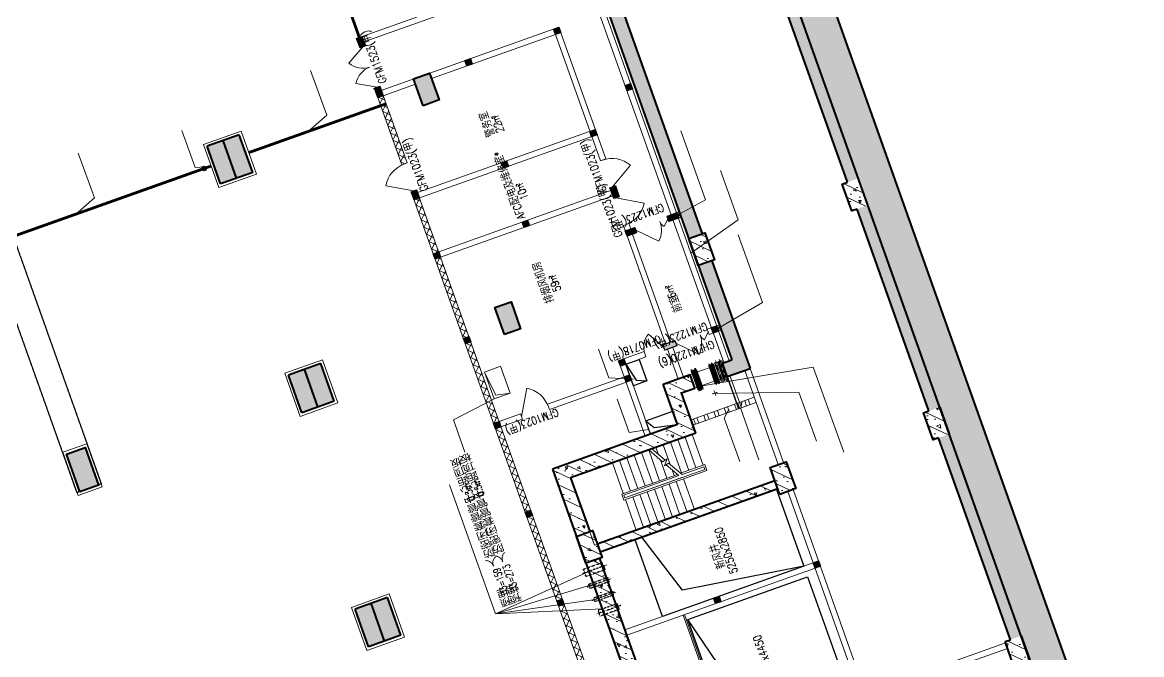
# Model space of a CAD drawing. Header units: millimetres. Extents: x 395197 to 699875, y 745 to 708816.
# Drawn here: x 474114 to 513286, y 311755 to 333885 of the extents above; entities that cross this region are included whole.
import ezdxf
from ezdxf.enums import TextEntityAlignment as Align

# ---------------------------------------------------------------- set-up
doc = ezdxf.new("R2010")
doc.units = ezdxf.units.MM
doc.linetypes.add('CONTINOUS', pattern=[0])
doc.linetypes.add('DASH', pattern=[0.35, 0.25, -0.1])
for name, color, linetype, lineweight in [('COLUMN', 9, 'Continuous', 13), ('DIM_LEAD', 3, 'Continuous', 9), ('GPS10.25', 2, 'Continuous', 9), ('SPACE', 7, 'Continuous', 9), ('STAIR', 2, 'Continuous', 9), ('WALL', 6, 'Continuous', 20), ('WINDOW', 252, 'Continuous', 9), ('WINDOWs', 4, 'Continuous', 18), ('吊钩', 175, 'Continuous', 9), ('地墙', 4, 'Continuous', 40), ('填充', 252, 'Continuous', 9), ('孔洞', 30, 'Continuous', 9), ('扶手', 144, 'Continuous', 9), ('柱子装修层', 9, 'Continuous', 9), ('柱边', 250, 'Continuous', 40), ('离壁墙', 185, 'Continuous', 9), ('门号', 2, 'Continuous', 20)]:
    doc.layers.add(name, color=color, linetype=linetype, lineweight=lineweight)
for name, color, linetype in [('gpsylk', 40, 'Continuous'), ('KD', 30, 'Continuous'), ('柱', 9, 'Continuous'), ('站台板下梁', 4, 'Continuous'), ('预埋管', 130, 'Continuous')]:
    doc.layers.add(name, color=color, linetype=linetype)
doc.styles.add('_HZTXT', font='txt1.shx', dxfattribs={"width": 0.7, "bigfont": 'HZTXT.shx'})
doc.styles.add('_TCH_DIM', font='txt1.shx', dxfattribs={"bigfont": '@@hztxt.shx'})
pattern_1 = [(154.58904, (500123.8, 335762.74), (-160.9155, -338.72), []), (159.589, (500123.8, 335762.7), (-272.035, 1045.178), [112.5, -1237.5]), (104.589, (500123.8, 335762.7), (-993.206, -574.364), [90, -990]), (210.0404, (500101.1, 335849.8), (-1265.24, 470.815), [95.61, -1051.713]), (155.7732, (499841.2, 335662.2), (-302.815, 1591.447), [168.75, -1856.25]), (206.2246, (499816, 335794.8), (-1846.655, 830.958), [143.415, -1577.57]), (100.7732, (499841.2, 335662.2), (-1846.655, 830.957), [135, -1485]), (130.589, (499861.5, 335828.6), (268.785, 1046.018), [112.5, -1237.5]), (75.589, (499861.5, 335828.6), (-1147.134, -20.834), [90, -990]), (181.0404, (499883.9, 335915.8), (-878.348, 1025.185), [95.61, -1051.713]), (147.08904, (500123.8, 335762.74), (-476.555, -150.2306), [0, -978, 0, -1005, 0, -993.75]), (117.08904, (500123.8, 335762.74), (-689.6752, 173.4128), [0, -573, 0, -955.5, 0, -378.75]), (77.08904, (500235.94, 335447.6), (-236.589, 765.7315), [0, -375, 0, -1170, 0, -1552.5]), (67.089, (500286.2, 335306.3), (-434.755, 773.805), [0, -487.5, 0, -777, 0, -1102.5])]
pattern_2 = [(154.58894, (692789.2, 369692.2), (-160.9161, -338.71967), []), (159.58894, (692789.2, 369692.2), (-272.033, 1045.1785), [112.5, -1237.5]), (104.58894, (692789.2, 369692.2), (-993.2067, -574.362), [90, -990]), (210.04034, (692766.5, 369779.3), (-1265.2394, 470.8176), [95.6103, -1051.713]), (155.77314, (692506.6, 369591.6), (-302.8116, 1591.4475), [168.75, -1856.25]), (206.2245, (692481.3, 369724.2), (-1846.653, 830.962), [143.415, -1577.57]), (100.7731, (692506.6, 369591.6), (-1846.654, 830.96), [135, -1485]), (130.58894, (692526.9, 369758.1), (268.787, 1046.018), [112.5, -1237.5]), (75.58894, (692526.9, 369758.1), (-1147.1343, -20.832), [90, -990]), (181.04034, (692549.3, 369845.3), (-878.3464, 1025.1866), [95.6103, -1051.713]), (147.08894, (692789.2, 369692.2), (-476.5553, -150.2297), [0, -978, 0, -1005, 0, -993.75]), (117.08894, (692789.2, 369692.2), (-689.6749, 173.4141), [0, -573, 0, -955.5, 0, -378.75]), (77.08894, (692901.36, 369377.07), (-236.5875, 765.7319), [0, -375, 0, -1170, 0, -1552.5]), (67.08894, (692951.65, 369235.75), (-434.7536, 773.8057), [0, -487.5, 0, -777, 0, -1102.5])]

# ---------------------------------------------------------------- blocks, each defined once
blk = doc.blocks.new('_FZH')
blk.add_solid([(-0.5, -0.5), (0.5, -0.5), (-0.5, 0.5), (0.5, 0.5)])
blk = doc.blocks.new('$DorLib2D$00000222')
at = {"color": 0}
for p, q in [((0.5, -0.001), (-0.031, 0.53)), ((-0.5, 0), (-0.322, 0.178))]:
    blk.add_line(p, q, dxfattribs=at)
for centre, radius, start, end in [((0.505, -0.002), 0.755, 135.2225, 179.7238), ((-0.501, 0.003), 0.251, 359.7899, 44.4567)]:
    blk.add_arc(centre, radius, start, end, dxfattribs=at)
blk = doc.blocks.new('平方米')
at = {"layer": 'SPACE', "style": '_HZTXT', "width": 0.8}
for s, height, p in [('m', 256, (-166882, 205269)), ('2', 119, (-166691, 205390))]:
    blk.add_text(s, height=height, rotation=359.89, dxfattribs=at).set_placement(p)
blk = doc.blocks.new('$DorLib2D$00000192')
at = {"color": 0}
blk.add_line((-0.5, 0.125), (0.366, 0.625), dxfattribs=at)
at = {"color": 0, "const_width": 0.0417}
blk.add_lwpolyline([(-0.542, 0.197), (0.324, 0.697)], dxfattribs=at)
blk = doc.blocks.new('$DorLib2D$00000228')
at = {"color": 0}
blk.add_line((0.5, 0), (0, 0.866), dxfattribs=at)
blk.add_arc((0.5, 0), 1, 120, 180, dxfattribs=at)
blk = doc.blocks.new('$DorLib2D$00000231')
at = {"color": 0}
for p, q in [((-0.5, 0), (-0.25, 0.433)), ((0.5, 0), (0.25, 0.433))]:
    blk.add_line(p, q, dxfattribs=at)
for centre, start, end in [((-0.5, 0), 0, 60), ((0.5, 0), 120, 180)]:
    blk.add_arc(centre, 0.5, start, end, dxfattribs=at)

msp = doc.modelspace()

# ---------------------------------------------------------------- hatches: boundary and pattern name
at = {"layer": 'GPS10.25', "linetype": 'ByBlock'}
h = msp.add_hatch(dxfattribs=at)
h.set_pattern_fill('ANSI32', color=256, scale=80, angle=244.699, style=0)
h.set_pattern_definition([(289.58894, (688542.06, 367935.24), (358.9486, 127.7377), []), (289.58894, (688465, 367773), (358.9486, 127.7377), [])])
h.paths.add_polyline_path([(497583, 319786), (497516, 319975), (499730, 320763), (499797, 320574)])
at = {"layer": '填充'}
h = msp.add_hatch(dxfattribs=at)
h.set_pattern_fill('钢筋混凝土', color=252, scale=150, angle=109.699, style=0)
h.set_pattern_definition(pattern_1)
h.paths.add_polyline_path([(490451, 368313), (478218, 403682), (471697, 401426), (471826, 401054), (471826, 401054), (471959, 400670), (477345, 402533), (477542, 401966), (488723, 369636), (488723, 369636), (489050, 368691), (489319, 367916), (491764, 361043), (491764, 361043), (492099, 360101), (494822, 352451), (494822, 352451), (495157, 351509), (500521, 336435), (500521, 336435), (500857, 335493), (503371, 328427), (503371, 328427), (503706, 327485), (506221, 320419), (506221, 320419), (506556, 319477), (506556, 319477), (511887, 304497), (511322, 304296), (499734, 300172), (499734, 300172), (499168, 299971), (493186, 297842), (493454, 297088), (513286, 304146)])
h = msp.add_hatch(dxfattribs=at)
h.set_pattern_fill('钢筋混凝土', color=252, scale=150, angle=109.699, style=0)
h.set_pattern_definition(pattern_2)
h.paths.add_polyline_path([(487623, 353891), (492222, 340965), (486004, 338754), (485854, 339176), (485382, 339008), (485700, 338115), (492390, 340494), (497436, 326315), (497907, 326482), (488261, 353587), (489014, 353855), (487396, 358427), (491534, 359900), (491400, 360277), (486791, 358637), (486925, 358260), (488371, 354157)])
h.paths.add_polyline_path([(497771, 325373), (498945, 322075), (498615, 321958), (498782, 321487), (499583, 321772), (498242, 325540)])
h.paths.add_polyline_path([(480658, 351412), (479192, 355508), (479025, 355979), (478554, 355811), (480347, 350771), (481101, 351039), (485047, 339950), (485518, 340118), (481405, 351677)])
h = msp.add_hatch(dxfattribs=at)
h.set_pattern_fill('钢筋混凝土', color=252, scale=150, angle=109.699, style=0)
h.set_pattern_definition([(154.58904, (506148.33, 303182.5), (-160.9155, -338.72), []), (159.589, (506148.3, 303182.5), (-272.035, 1045.178), [112.5, -1237.5]), (104.589, (506148.3, 303182.5), (-993.206, -574.364), [90, -990]), (210.0404, (506125.7, 303269.6), (-1265.24, 470.815), [95.61, -1051.713]), (155.7732, (505865.7, 303081.9), (-302.815, 1591.447), [168.75, -1856.25]), (206.2246, (505840.5, 303214.5), (-1846.655, 830.96), [143.415, -1577.57]), (100.7732, (505865.7, 303081.9), (-1846.655, 830.957), [135, -1485]), (130.589, (505886.1, 303248.4), (268.785, 1046.018), [112.5, -1237.5]), (75.589, (505886.1, 303248.4), (-1147.134, -20.834), [90, -990]), (181.0404, (505908.5, 303335.5), (-878.348, 1025.185), [95.61, -1051.713]), (147.08904, (506148.33, 303182.5), (-476.555, -150.2306), [0, -978, 0, -1005, 0, -993.75]), (117.089, (506148.33, 303182.5), (-689.675, 173.413), [0, -573, 0, -955.5, 0, -378.75]), (77.08904, (506260.48, 302867.35), (-236.589, 765.7315), [0, -375, 0, -1170, 0, -1552.5]), (67.089, (506310.8, 302726), (-434.755, 773.805), [0, -487.5, 0, -777, 0, -1102.5])])
h.paths.add_polyline_path([(505899, 303428), (506100, 302862), (506383, 302963), (506182, 303528)])
h.paths.add_polyline_path([(505616, 303327), (505818, 302762), (506100, 302862), (505899, 303428)])
h.paths.add_polyline_path([(499168, 299971), (499034, 300348), (493052, 298219), (493186, 297842)])
h.paths.add_polyline_path([(505952, 302385), (506517, 302586), (506450, 302774), (506335, 302946), (499600, 300549), (499734, 300172)])
h.paths.add_polyline_path([(511322, 304296), (511188, 304673), (506383, 302963), (506517, 302586)])
h.paths.add_polyline_path([(509406, 311469), (509029, 311335), (511376, 304740), (511753, 304874)])
h.paths.add_polyline_path([(506556, 319477), (506179, 319343), (508694, 312277), (509071, 312411)])
h.paths.add_polyline_path([(505844, 320285), (506221, 320419), (503706, 327485), (503330, 327351)])
h.paths.add_polyline_path([(500857, 335493), (500480, 335359), (502994, 328293), (503371, 328427)])
h.paths.add_polyline_path([(500145, 336301), (500521, 336435), (498007, 343501), (497630, 343367)])
h.paths.add_polyline_path([(497295, 344309), (497672, 344443), (495157, 351509), (494780, 351375)])
h.paths.add_polyline_path([(492099, 360101), (491723, 359967), (494445, 352317), (494822, 352451)])
at = {"layer": '填充', "extrusion": (-7.69621e-32, -2.75549e-32, -1)}
h = msp.add_hatch(dxfattribs=at)
h.set_pattern_fill('ANSI37', color=252, scale=120, angle=-109.699, style=0)
h.set_pattern_definition([(115.30102, (-699943.77, 275915.54), (-172.22628, -81.41474), []), (205.30102, (-699943.77, 275915.54), (81.41474, -172.22628), [])])
edge = h.paths.add_edge_path()
edge.add_line((-487913, 328021), (-492917, 313959))
edge.add_arc((-493602, 313005), 1174, 43.8286, 54.3219, ccw=False)
edge.add_line((-492755, 313818), (-487724, 327954))
edge.add_line((-487724, 327954), (-487913, 328021))
edge = h.paths.add_edge_path()
edge.add_line((-492917, 313959), (-495222, 307482))
edge.add_line((-495222, 307482), (-495033, 307415))
edge.add_line((-495033, 307415), (-492755, 313818))
edge.add_arc((-493602, 313005), 1174, 43.8286, 54.3219)
h.paths.add_polyline_path([(-487577, 328963), (-487580, 328956), (-487566, 328959), (-487556, 328949), (-487533, 328947), (-487483, 328929), (-487433, 328910), (-487433, 328911), (-487400, 328900), (-487389, 328896), (-487385, 328888), (-487389, 328896), (-487483, 328929)])
h.paths.add_polyline_path([(-486622, 331648), (-487555, 329027), (-487530, 328946), (-487483, 328929), (-487375, 328936), (-486434, 331581)])
h.paths.add_polyline_path([(-484781, 339803), (-484848, 339614), (-483718, 339212), (-483651, 339400)])
h = msp.add_hatch(dxfattribs=at)
h.set_pattern_fill('ANSI37', color=252, scale=120, angle=-109.699, style=0)
h.set_pattern_definition([(115.30102, (-700195.22, 275208.95), (-172.22628, -81.41474), []), (205.30102, (-700195.22, 275208.95), (81.41474, -172.22628), [])])
h.paths.add_polyline_path([(-486119, 333061), (-485931, 332994), (-485813, 333324), (-486002, 333391)])
at = {"layer": '填充'}
for points in [[(488368, 332110), (487803, 331909), (488138, 330967), (488703, 331168)], [(491218, 324102), (490653, 323901), (490988, 322959), (491553, 323160)], [(491218, 324102), (490653, 323901), (490988, 322959), (491553, 323160)]]:
    msp.add_hatch(color=252, dxfattribs=at).paths.add_polyline_path(points)
h = msp.add_hatch(color=252, dxfattribs=at)
h.paths.add_polyline_path([(480576, 329549), (480810, 328890), (481376, 329091), (481141, 329750)])
h.paths.add_polyline_path([(480810, 328890), (481045, 328230), (481610, 328431), (481376, 329091)])
h.paths.add_polyline_path([(482176, 328633), (481941, 329292), (481376, 329091), (481610, 328431)])
h.paths.add_polyline_path([(481941, 329292), (481706, 329952), (481141, 329750), (481376, 329091)])
h = msp.add_hatch(dxfattribs=at)
h.set_pattern_fill('钢筋混凝土', color=252, scale=150, angle=109.699, style=0)
h.set_pattern_definition(pattern_1)
h.paths.add_polyline_path([(503141, 327284), (502806, 328226), (503371, 328427), (503706, 327485)])
h = msp.add_hatch(dxfattribs=at)
h.set_pattern_fill('钢筋混凝土', color=252, scale=150, angle=109.699, style=0)
h.set_pattern_definition(pattern_1)
h.paths.add_polyline_path([(498001, 326516), (497436, 326315), (497771, 325373), (498336, 325574)])
h = msp.add_hatch(color=252, dxfattribs=at)
h.paths.add_polyline_path([(483425, 321541), (483660, 320882), (484225, 321083), (483991, 321742)])
h.paths.add_polyline_path([(483660, 320882), (483895, 320222), (484460, 320423), (484225, 321083)])
h.paths.add_polyline_path([(485025, 320624), (484791, 321284), (484225, 321083), (484460, 320423)])
h.paths.add_polyline_path([(484791, 321284), (484556, 321943), (483991, 321742), (484225, 321083)])
h = msp.add_hatch(dxfattribs=at)
h.set_pattern_fill('钢筋混凝土', color=252, scale=150, angle=109.699, style=0)
h.set_pattern_definition(pattern_2)
h.paths.add_polyline_path([(496185, 308356), (496352, 307885), (496823, 308052), (496656, 308523)])
h.paths.add_polyline_path([(497320, 306955), (497253, 307144), (496782, 306976), (496849, 306788)])
h.paths.add_polyline_path([(494309, 315118), (493838, 314951), (495682, 309769), (496153, 309937)])
h.paths.add_polyline_path([(492664, 318248), (493502, 315893), (493973, 316060), (493303, 317945), (497684, 319504), (497181, 320917), (497652, 321084), (497484, 321555), (496542, 321220), (497045, 319807)])
h.paths.add_polyline_path([(500554, 317553), (500453, 317836), (494235, 315623), (494336, 315340)])
h = msp.add_hatch(dxfattribs=at)
h.set_pattern_fill('钢筋混凝土', color=252, scale=150, angle=109.699, style=0)
h.set_pattern_definition(pattern_1)
h.paths.add_polyline_path([(505991, 319276), (505656, 320218), (506221, 320419), (506556, 319477)])
h = msp.add_hatch(dxfattribs=at)
h.set_pattern_fill('钢筋混凝土', color=252, scale=150, angle=109.699, style=0)
h.set_pattern_definition(pattern_1)
h.paths.add_polyline_path([(500851, 318508), (500286, 318307), (500621, 317365), (501186, 317566)])
h = msp.add_hatch(dxfattribs=at)
h.set_pattern_fill('钢筋混凝土', color=252, scale=150, angle=109.699, style=0)
h.set_pattern_definition(pattern_1)
h.paths.add_polyline_path([(494068, 316094), (493502, 315893), (493838, 314951), (494403, 315152)])
h = msp.add_hatch(color=252, dxfattribs=at)
h.paths.add_polyline_path([(486322, 313550), (485757, 313349), (485992, 312689), (486557, 312890)])
h.paths.add_polyline_path([(486557, 312890), (485992, 312689), (486226, 312030), (486792, 312231)])
h.paths.add_polyline_path([(487122, 313092), (486888, 313751), (486322, 313550), (486557, 312890)])
h.paths.add_polyline_path([(487357, 312432), (487122, 313092), (486557, 312890), (486792, 312231)])
h = msp.add_hatch(dxfattribs=at)
h.set_pattern_fill('钢筋混凝土', color=252, scale=150, angle=109.699, style=0)
h.set_pattern_definition(pattern_1)
h.paths.add_polyline_path([(508841, 311268), (508506, 312210), (509071, 312411), (509406, 311469)])
at = {"layer": '柱'}
for points in [[(485931, 332994), (485813, 333324), (486002, 333391), (486119, 333061)], [(492769, 333464), (492702, 333652), (492890, 333719), (492957, 333531)], [(489671, 332361), (489604, 332550), (489792, 332617), (489859, 332428)], [(486551, 331251), (486434, 331581), (486622, 331648), (486739, 331318)], [(495276, 331490), (495209, 331678), (495397, 331745), (495464, 331557)], [(494037, 329882), (493970, 330070), (494159, 330137), (494226, 329949)], [(490937, 328779), (490870, 328967), (491059, 329034), (491126, 328846)], [(487825, 327671), (487724, 327954), (487913, 328021), (488013, 327738)], [(494813, 327717), (494679, 328094), (494868, 328161), (495002, 327784)], [(496744, 326918), (496677, 327106), (497006, 327223), (497073, 327035)], [(491671, 326705), (491604, 326893), (491793, 326960), (491860, 326772)], [(495282, 326397), (495215, 326586), (495546, 326704), (495613, 326515)], [(488562, 325598), (488495, 325787), (488684, 325854), (488751, 325665)], [(498292, 323010), (498225, 323199), (498415, 323266), (498481, 323078)], [(489619, 322631), (489552, 322819), (489740, 322886), (489807, 322698)], [(496597, 322407), (496530, 322596), (496954, 322747), (497020, 322558)], [(495043, 321854), (494976, 322043), (495164, 322110), (495232, 321921)], [(495244, 321289), (495177, 321477), (495365, 321544), (495432, 321356)], [(490675, 319663), (490608, 319851), (490796, 319918), (490863, 319730)], [(491781, 316554), (491714, 316742), (491902, 316809), (491970, 316621)], [(501859, 314780), (501792, 314968), (501981, 315035), (502048, 314847)], [(498373, 313540), (498306, 313728), (498495, 313795), (498562, 313607)], [(492887, 313445), (492820, 313633), (493009, 313700), (493076, 313512)]]:
    msp.add_hatch(color=252, dxfattribs=at).paths.add_polyline_path(points)

# ---------------------------------------------------------------- linework, layer by layer
at = {"layer": 'DIM_LEAD'}
for p, q in [((484765, 330634, 0), (484202, 332206, 0)), ((484115, 330066, 0), (484765, 330634, 0)), ((498018, 327677, 0), (497155, 330087, 0)), ((476635, 327741, 0), (476072, 329312, 0)), ((475986, 327173, 0), (476635, 327741, 0)), ((496993, 327111, 0), (498018, 327677, 0)), ((496993, 327111, 0), (498018, 327677, 0)), ((500020, 324075, 0), (499171, 326445, 0)), ((498453, 323174, 0), (500020, 324075, 0)), ((498453, 323174, 0), (500020, 324075, 0)), ((498304, 320892, 0), (501288, 320941, 0)), ((501288, 320941, 0), (501903, 319224, 0))]:
    msp.add_line(p, q, dxfattribs=at)
at = {"layer": 'DIM_LEAD', "linetype": 'ByBlock'}
for p, q in [((480158, 328801, 0), (479691, 330105, 0)), ((480664, 328838, 0), (480158, 328801, 0)), ((499169, 326970, 0), (498548, 328702, 0)), ((497509, 325810, 0), (499169, 326970, 0)), ((497509, 325810, 0), (499169, 326970, 0)), ((494637, 321441, 0), (494279, 322441, 0)), ((495507, 321399, 0), (494637, 321441, 0)), ((490623, 320702, 0), (489199, 319972, 0)), ((495351, 319524, 0), (494931, 320697, 0)), ((499296, 320607, 0), (499255, 320356, 0)), ((499296, 320607, 0), (499255, 320356, 0)), ((498841, 320337, 0), (498680, 320030, 0)), ((498841, 320337, 0), (498680, 320030, 0)), ((499255, 320356, 0), (499894, 318570, 0)), ((489199, 319972, 0), (489602, 318845, 0)), ((498680, 320030, 0), (499224, 318511, 0)), ((496035, 319637, 0), (495351, 319524, 0)), ((490675, 313186, 0), (489060, 317696, 0)), ((493938, 314668, 0), (490675, 313186, 0)), ((493982, 314189, 0), (490675, 313186, 0)), ((494170, 313689, 0), (490675, 313186, 0)), ((494170, 313689, 0), (490675, 313186, 0)), ((494170, 313689, 0), (490675, 313186, 0)), ((494404, 313358, 0), (490675, 313186, 0)), ((494404, 313358, 0), (490675, 313186, 0))]:
    msp.add_line(p, q, dxfattribs=at)
at = {"layer": 'DIM_LEAD', "color": 0}
for p, q in [((497840, 321151, 0), (501796, 321817, 0)), ((497840, 321151, 0), (501796, 321817, 0)), ((497840, 321151, 0), (501796, 321817, 0)), ((497840, 321151, 0), (501796, 321817, 0)), ((501796, 321817, 0), (502862, 318838, 0))]:
    msp.add_line(p, q, dxfattribs=at)
at = {"layer": 'GPS10.25', "linetype": 'ByBlock', "const_width": 1.9, "elevation": 0}
for points in [[(497531, 325878, 1), (497569, 325771, 1), (497531, 325878, 1)], [(499273, 320554, 1), (499312, 320447, 1), (499273, 320554, 1)]]:
    msp.add_lwpolyline(points, format="xyb", dxfattribs=at)
at = {"layer": 'GPS10.25', "linetype": 'ByBlock', "elevation": 0}
msp.add_lwpolyline([(497583, 319786), (497516, 319975), (499730, 320763), (499797, 320574)], close=True, dxfattribs=at)
at = {"layer": 'gpsylk', "color": 191, "lineweight": -2, "ltscale": 0.3, "elevation": 60}
for points in [[(498346, 321968), (498440, 322002), (498675, 321342), (498580, 321309)], [(498487, 322019), (498581, 322052), (498816, 321393), (498722, 321359)], [(497557, 321687), (497791, 321028), (497768, 321020), (497533, 321679)], [(497604, 321704), (497839, 321045), (497815, 321036), (497580, 321696)], [(497651, 321721), (497886, 321061), (497862, 321053), (497627, 321713)], [(497698, 321738), (497933, 321078), (497909, 321070), (497675, 321729)], [(498368, 321233), (498134, 321893), (498181, 321910), (498416, 321250)], [(498463, 321267), (498228, 321926), (498275, 321943), (498510, 321284)]]:
    msp.add_lwpolyline(points, close=True, dxfattribs=at)
at = {"layer": 'gpsylk', "linetype": 'DASH', "lineweight": -2, "ltscale": 0.3, "elevation": 0}
for points in [[(493842, 314489), (493751, 314746), (494410, 314981), (494502, 314724)], [(493991, 314072), (493938, 314221), (494597, 314456), (494650, 314306)], [(494155, 313610), (494109, 313741), (494768, 313976), (494815, 313844)], [(494336, 313101), (494263, 313308), (494922, 313542), (494996, 313336)]]:
    msp.add_lwpolyline(points, close=True, dxfattribs=at)
at = {"layer": 'gpsylk', "linetype": 'DASH', "lineweight": -2, "ltscale": 0.3, "extrusion": (-1.23302e-13, -4.38789e-14, -1), "elevation": 0}
for points in [[(-494557, 314888), (-493709, 314587)], [(-494725, 314417), (-493877, 314115)], [(-494893, 313946), (-494045, 313644)], [(-495060, 313475), (-494212, 313173)]]:
    msp.add_lwpolyline(points, dxfattribs=at)
at = {"layer": 'gpsylk', "linetype": 'CONTINOUS', "lineweight": -3}
msp.add_circle((480476, 328771, 0), 79.5, dxfattribs=at)
at = {"layer": 'KD', "color": 30, "elevation": 0}
for points in [[(495500, 321168), (495232, 321921), (495703, 322089), (495971, 321335)], [(496516, 313091), (495561, 315776), (500507, 317536), (501462, 314851)], [(498913, 308743), (497404, 312982), (501596, 314474), (503105, 310235)]]:
    msp.add_lwpolyline(points, close=True, dxfattribs=at)
at = {"layer": 'KD', "color": 30, "linetype": 'ByBlock', "elevation": 0}
for points in [[(495232, 321921), (495593, 321362), (495971, 321335)], [(495935, 319943), (496222, 319700), (497045, 319807)]]:
    msp.add_lwpolyline(points, dxfattribs=at)
at = {"layer": 'KD', "color": 30, "elevation": 0}
for points in [[(496877, 320278), (497045, 319807), (496103, 319472), (495935, 319943), (496877, 320278), (496877, 320278)], [(501462, 314851), (497223, 314010), (495796, 315860)], [(503105, 310235), (499531, 309840), (497404, 312982)]]:
    msp.add_lwpolyline(points, dxfattribs=at)
at = {"layer": 'STAIR', "linetype": 'ByBlock'}
for p, q in [((497561, 319460, 0), (496145, 318956, 0)), ((497435, 318205, 0), (497053, 319279, 0)), ((497689, 318295, 0), (497307, 319370, 0)), ((497943, 318386, 0), (497561, 319460, 0)), ((496036, 318917, 0), (494763, 318464, 0)), ((496417, 317843, 0), (496035, 318917, 0)), ((496522, 318503, 0), (496036, 318917, 0)), ((496607, 318562, 0), (496145, 318956, 0)), ((496379, 318757, 0), (496289, 319007, 0)), ((496790, 318407, 0), (496544, 319098, 0)), ((497180, 318114, 0), (496798, 319188, 0)), ((495400, 317481, 0), (495018, 318555, 0)), ((495654, 317571, 0), (495272, 318645, 0)), ((495909, 317662, 0), (495526, 318736, 0)), ((496163, 317752, 0), (495781, 318826, 0)), ((496672, 317933, 0), (496446, 318568, 0)), ((496676, 318609, 0), (496522, 318503, 0)), ((496582, 318357, 0), (496676, 318609, 0)), ((494763, 318464, 0), (493303, 317945, 0)), ((495145, 317390, 0), (494763, 318464, 0)), ((495145, 317390, 0), (494763, 318464, 0)), ((495163, 317163, 0), (498074, 318199, 0)), ((495199, 317240, 0), (497997, 318235, 0)), ((496729, 318459, 0), (496582, 318357, 0)), ((497091, 318019, 0), (496644, 318400, 0)), ((497200, 318058, 0), (496729, 318459, 0)), ((496926, 318024, 0), (496857, 318218, 0)), ((498000, 318406, 0), (497147, 318103, 0)), ((497964, 318329, 0), (497200, 318058, 0)), ((497964, 318329, 0), (497200, 318058, 0)), ((497997, 318235, 0), (497964, 318329, 0)), ((497997, 318235, 0), (497964, 318329, 0)), ((498074, 318199, 0), (498000, 318406, 0)), ((493303, 317945, 0), (494141, 315589, 0)), ((497038, 318064, 0), (495089, 317370, 0)), ((497091, 318019, 0), (495166, 317334, 0)), ((497091, 318019, 0), (495166, 317334, 0)), ((495199, 317240, 0), (497234, 317964, 0)), ((496745, 317726, 0), (497128, 316652, 0)), ((497000, 317817, 0), (497382, 316743, 0)), ((497254, 317907, 0), (497636, 316833, 0)), ((495089, 317370, 0), (495163, 317163, 0)), ((495166, 317334, 0), (495199, 317240, 0)), ((495199, 317240, 0), (495166, 317334, 0)), ((495728, 317364, 0), (496110, 316290, 0)), ((495982, 317455, 0), (496364, 316381, 0)), ((496237, 317545, 0), (496619, 316471, 0)), ((496491, 317636, 0), (496873, 316562, 0)), ((495219, 317183, 0), (495601, 316109, 0)), ((495601, 316109, 0), (495219, 317183, 0)), ((495474, 317274, 0), (495856, 316199, 0)), ((495601, 316109, 0), (497636, 316833, 0)), ((494141, 315589, 0), (495601, 316109, 0))]:
    msp.add_line(p, q, dxfattribs=at)
at = {"layer": 'WALL'}
for p, q in [((492296, 340460, 0), (498850, 322042, 0)), ((492107, 340393, 0), (498662, 321975, 0)), ((486002, 333391, 0), (491302, 335277, 0)), ((486069, 333202, 0), (491369, 335088, 0)), ((486119, 333061, 0), (486002, 333391, 0)), ((486672, 331506, 0), (492890, 333719, 0)), ((488435, 331922, 0), (492769, 333464, 0)), ((492769, 333464, 0), (494345, 329036, 0)), ((492890, 333719, 0), (494533, 329103, 0)), ((485931, 332994, 0), (485813, 333324, 0)), ((485931, 332994, 0), (486119, 333061, 0)), ((486434, 331581, 0), (486622, 331648, 0)), ((487389, 328896, 0), (486434, 331581, 0)), ((487577, 328963, 0), (486622, 331648, 0)), ((486739, 331318, 0), (487870, 331720, 0)), ((487946, 327926, 0), (494086, 330111, 0)), ((488013, 327738, 0), (494152, 329923, 0)), ((494345, 329036, 0), (494533, 329103, 0)), ((487389, 328896, 0), (487577, 328963, 0)), ((487724, 327954, 0), (487913, 328021, 0)), ((495033, 307415, 0), (487724, 327954, 0)), ((495222, 307482, 0), (487913, 328021, 0)), ((488684, 325854, 0), (494808, 328033, 0)), ((494679, 328094, 0), (494868, 328161, 0)), ((494813, 327717, 0), (494680, 328094, 0)), ((494680, 328094, 0), (494814, 327717, 0)), ((495002, 327784, 0), (494868, 328161, 0)), ((488751, 325665, 0), (494780, 327811, 0)), ((494813, 327717, 0), (495002, 327784, 0)), ((497016, 327227, 0), (496677, 327106, 0)), ((496744, 326918, 0), (496677, 327106, 0)), ((495149, 326775, 0), (495338, 326842, 0)), ((495149, 326775, 0), (496624, 322629, 0)), ((495546, 326704, 0), (495216, 326586, 0)), ((495338, 326842, 0), (495405, 326653, 0)), ((495613, 326515, 0), (495546, 326704, 0)), ((497083, 327038, 0), (496744, 326918, 0)), ((495613, 326515, 0), (495283, 326398, 0)), ((495472, 326465, 0), (496813, 322696, 0)), ((498509, 323300, 0), (498085, 323149, 0)), ((498085, 323149, 0), (498152, 322961, 0)), ((498576, 323111, 0), (498152, 322961, 0)), ((496624, 322629, 0), (496530, 322596, 0)), ((496530, 322596, 0), (496597, 322407, 0)), ((496692, 322441, 0), (496597, 322407, 0)), ((496692, 322441, 0), (497060, 321405, 0)), ((496954, 322747, 0), (496813, 322696, 0)), ((497021, 322558, 0), (496880, 322508, 0)), ((496880, 322508, 0), (497249, 321472, 0)), ((496954, 322747, 0), (497021, 322558, 0)), ((495915, 319405, 0), (494976, 322043, 0)), ((495871, 322361, 0), (495023, 322060, 0)), ((495938, 322173, 0), (495279, 321938, 0)), ((495871, 322361, 0), (495938, 322173, 0)), ((496103, 319472, 0), (495231, 321921, 0)), ((499395, 321705, 0), (500568, 318407, 0)), ((499583, 321772, 0), (500757, 318474, 0)), ((495318, 321528, 0), (492492, 320522, 0)), ((495385, 321339, 0), (492559, 320333, 0)), ((492559, 320333, 0), (492492, 320522, 0)), ((491550, 320187, 0), (490796, 319918, 0)), ((491617, 319998, 0), (491550, 320187, 0)), ((491617, 319998, 0), (490863, 319730, 0)), ((500904, 317465, 0), (503418, 310399, 0)), ((501092, 317532, 0), (503607, 310466, 0)), ((501792, 314968, 0), (495197, 312621, 0)), ((501859, 314780, 0), (495264, 312433, 0)), ((503717, 310453, 0), (508522, 312163, 0)), ((503785, 310264, 0), (508589, 311974, 0))]:
    msp.add_line(p, q, dxfattribs=at)
at = {"layer": 'WINDOW'}
for p, q in [((497484, 321555, 0), (498615, 321958, 0)), ((497652, 321084, 0), (497484, 321555, 0)), ((498782, 321487, 0), (497652, 321084, 0))]:
    msp.add_line(p, q, dxfattribs=at)
at = {"layer": 'WINDOWs', "color": 2, "linetype": 'DASH', "ltscale": 2, "const_width": 100, "elevation": 0}
msp.add_lwpolyline([(484399, 337597), (485907, 333357)], dxfattribs=at)
at = {"layer": 'WINDOWs', "linetype": 'DASH', "ltscale": 2, "const_width": 100, "elevation": 0}
for points in [[(482035, 329326), (486840, 331035)], [(473791, 326392), (480716, 328856)]]:
    msp.add_lwpolyline(points, dxfattribs=at)
at = {"layer": '吊钩', "const_width": 30, "elevation": 0}
for points in [[(498257, 320875), (498446, 320942)], [(498385, 320815), (498318, 321003)]]:
    msp.add_lwpolyline(points, dxfattribs=at)
at = {"layer": '地墙', "ltscale": 5}
for p, q in [((513286, 304146, 0), (490449, 368318, 0)), ((511887, 304497, 0), (489319, 367916, 0)), ((488261, 353587, 0), (497907, 326482, 0)), ((492390, 340494, 0), (498945, 322075, 0)), ((502994, 328293, 0), (500480, 335359, 0)), ((481706, 329952, 0), (480576, 329549, 0)), ((482176, 328633, 0), (481706, 329952, 0)), ((481045, 328230, 0), (480576, 329549, 0)), ((481610, 328431, 0), (481141, 329750, 0)), ((482176, 328633, 0), (481045, 328230, 0)), ((505844, 320285, 0), (503330, 327351, 0)), ((498242, 325540, 0), (499583, 321772, 0)), ((498615, 321958, 0), (498945, 322075, 0)), ((484556, 321943, 0), (483425, 321541, 0)), ((484460, 320423, 0), (483991, 321742, 0)), ((485025, 320624, 0), (484556, 321943, 0)), ((498782, 321487, 0), (498615, 321958, 0)), ((498782, 321487, 60), (498615, 321958, 60)), ((498782, 321487, 0), (499583, 321772, 0)), ((483895, 320222, 0), (483425, 321541, 0)), ((496542, 321220, 0), (497484, 321555, 0)), ((497045, 319807, 0), (496542, 321220, 0)), ((497652, 321084, 0), (497484, 321555, 0)), ((497181, 320917, 0), (497652, 321084, 0)), ((497684, 319504, 0), (497181, 320917, 0)), ((485025, 320624, 0), (483895, 320222, 0)), ((505991, 319276, 0), (505656, 320218, 0)), ((506221, 320419, 0), (506556, 319477, 0)), ((497045, 319807, 0), (492664, 318248, 0)), ((497684, 319504, 0), (493303, 317945, 0)), ((508694, 312277, 0), (506179, 319343, 0)), ((492664, 318248, 0), (496687, 306943, 0)), ((493303, 317945, 0), (493973, 316060, 0)), ((494309, 315118, 0), (496823, 308052, 0)), ((486888, 313751, 0), (485757, 313349, 0)), ((486792, 312231, 0), (486322, 313550, 0)), ((487357, 312432, 0), (486888, 313751, 0)), ((486226, 312030, 0), (485757, 313349, 0)), ((487357, 312432, 0), (486226, 312030, 0)), ((508506, 312210, 0), (508694, 312277, 0)), ((508841, 311268, 0), (508506, 312210, 0)), ((509071, 312411, 0), (509406, 311469, 0))]:
    msp.add_line(p, q, dxfattribs=at)
at = {"layer": '地墙', "linetype": 'Continuous'}
for p, q in [((500453, 317836, 0), (494235, 315623, 0)), ((500554, 317553, 0), (494336, 315340, 0))]:
    msp.add_line(p, q, dxfattribs=at)
at = {"layer": '地墙', "ltscale": 5, "elevation": 0}
for points in [[(488138, 330967), (487803, 331909), (488368, 332110), (488703, 331168)], [(497771, 325373), (497436, 326315), (498001, 326516), (498336, 325574)], [(490988, 322959), (490653, 323901), (491218, 324102), (491553, 323160)], [(500621, 317365), (500286, 318307), (500851, 318508), (501186, 317566)], [(493838, 314951), (493502, 315893), (494068, 316094), (494403, 315152)]]:
    msp.add_lwpolyline(points, close=True, dxfattribs=at)
for points in [[(503330, 327351), (503141, 327284), (502806, 328226), (502994, 328293)], [(506179, 319343), (505991, 319276), (505656, 320218), (505844, 320285)]]:
    msp.add_lwpolyline(points, dxfattribs=at)
at = {"layer": '孔洞', "linetype": 'ByBlock'}
for p, q in [((490852, 321849, 0), (490285, 321647, 0)), ((490285, 321647, 0), (490621, 320705, 0)), ((491187, 320907, 0), (490852, 321849, 0)), ((490621, 320705, 0), (491187, 320907, 0))]:
    msp.add_line(p, q, dxfattribs=at)
at = {"layer": '孔洞', "linetype": 'DASH', "ltscale": 0.1, "extrusion": (-7.69621e-32, -2.75549e-32, -1), "elevation": 0}
for points in [[(-497073, 327035), (-497006, 327223), (-497101, 327257), (-497167, 327068)], [(-498481, 323078), (-498415, 323266), (-498509, 323300), (-498575, 323111)]]:
    msp.add_lwpolyline(points, close=True, dxfattribs=at)
for points in [[(-497006, 327223), (-497167, 327068)], [(-497073, 327035), (-497101, 327257)], [(-498415, 323266), (-498575, 323111)], [(-498481, 323078), (-498509, 323300)]]:
    msp.add_lwpolyline(points, dxfattribs=at)
at = {"layer": '孔洞', "linetype": 'ByBlock', "elevation": 0}
msp.add_lwpolyline([(490285, 321647), (490682, 320839), (491188, 320908)], dxfattribs=at)
at = {"layer": '扶手', "elevation": 0}
for points in [[(498818, 308709), (497243, 313137)], [(498866, 308726), (497290, 313154)]]:
    msp.add_lwpolyline(points, dxfattribs=at)
at = {"layer": '柱', "color": 0, "elevation": 0}
for points in [[(485931, 332994), (485813, 333324), (486002, 333391), (486119, 333061)], [(492769, 333464), (492702, 333652), (492890, 333719), (492957, 333531)], [(489671, 332361), (489604, 332550), (489792, 332617), (489859, 332428)], [(489671, 332361), (489604, 332550), (489792, 332617), (489859, 332428)], [(486551, 331251), (486434, 331581), (486622, 331648), (486739, 331318)], [(495276, 331490), (495209, 331678), (495397, 331745), (495464, 331557)], [(494037, 329882), (493970, 330070), (494159, 330137), (494226, 329949)], [(490937, 328779), (490870, 328967), (491059, 329034), (491126, 328846)], [(487825, 327671), (487724, 327954), (487913, 328021), (488013, 327738)], [(494813, 327717), (494679, 328094), (494868, 328161), (495002, 327784)], [(496744, 326918), (496677, 327106), (497006, 327223), (497073, 327035)], [(491671, 326705), (491604, 326893), (491793, 326960), (491860, 326772)], [(495282, 326397), (495215, 326586), (495546, 326704), (495613, 326515)], [(488562, 325598), (488495, 325787), (488684, 325854), (488751, 325665)], [(498292, 323010), (498225, 323199), (498415, 323266), (498481, 323078)], [(489619, 322631), (489552, 322819), (489740, 322886), (489807, 322698)], [(496597, 322407), (496530, 322596), (496954, 322747), (497020, 322558)], [(495043, 321854), (494976, 322043), (495164, 322110), (495232, 321921)], [(495244, 321289), (495177, 321477), (495365, 321544), (495432, 321356)], [(490675, 319663), (490608, 319851), (490796, 319918), (490863, 319730)], [(491781, 316554), (491714, 316742), (491902, 316809), (491970, 316621)], [(501859, 314780), (501792, 314968), (501981, 315035), (502048, 314847)], [(498373, 313540), (498306, 313728), (498495, 313795), (498562, 313607)], [(492887, 313445), (492820, 313633), (493009, 313700), (493076, 313512)]]:
    msp.add_lwpolyline(points, close=True, dxfattribs=at)
at = {"layer": '柱子装修层'}
for p, q in [((481767, 330079, 0), (480448, 329610, 0)), ((482303, 328572, 0), (481767, 330079, 0)), ((480984, 328102, 0), (480448, 329610, 0)), ((482303, 328572, 0), (480984, 328102, 0)), ((484617, 322071, 0), (483298, 321602, 0)), ((485153, 320564, 0), (484617, 322071, 0)), ((483834, 320094, 0), (483298, 321602, 0)), ((485153, 320564, 0), (483834, 320094, 0)), ((486948, 313879, 0), (485629, 313409, 0)), ((487485, 312371, 0), (486948, 313879, 0)), ((486166, 311902, 0), (485629, 313409, 0)), ((487485, 312371, 0), (486166, 311902, 0))]:
    msp.add_line(p, q, dxfattribs=at)
at = {"layer": '柱子装修层', "elevation": 0}
for points in [[(476062, 317328), (475525, 318836), (476373, 319138), (476909, 317630)], [(476122, 317456), (475653, 318775), (476312, 319010), (476782, 317691)]]:
    msp.add_lwpolyline(points, close=True, dxfattribs=at)
at = {"layer": '柱边', "ltscale": 5, "elevation": 0}
msp.add_lwpolyline([(476122, 317456), (475653, 318775), (476312, 319010), (476782, 317691)], close=True, dxfattribs=at)
at = {"layer": '离壁墙', "elevation": 0}
msp.add_lwpolyline([(486434, 331581), (486386, 331564)], dxfattribs=at)
at = {"layer": '站台板下梁', "color": 2, "linetype": 'DASH', "ltscale": 1.5, "elevation": 0}
msp.add_lwpolyline([(469859, 334758), (470707, 335059), (476876, 317724), (476028, 317423), (469859, 334758)], close=True, dxfattribs=at)
at = {"layer": '预埋管', "color": 8, "linetype": 'DASH', "ltscale": 0.5, "elevation": 60}
for points in [[(498644, 321278), (498376, 322032)], [(498786, 321329), (498517, 322082)], [(497796, 320977), (497528, 321730)], [(497844, 320993), (497575, 321747)], [(497891, 321010), (497622, 321764)], [(497938, 321027), (497670, 321781)], [(498409, 321195), (498141, 321948)], [(498409, 321195), (498141, 321948)], [(498503, 321228), (498235, 321982)], [(498503, 321228), (498235, 321982)], [(498503, 321228), (498235, 321982)]]:
    msp.add_lwpolyline(points, dxfattribs=at)

# ---------------------------------------------------------------- block references
at = {"layer": 'COLUMN', "xscale": 1400, "yscale": 700.0000000000001, "zscale": 699.9999999999998, "rotation": 109.5889350716816}
msp.add_blockref('_FZH', (476217, 318233, 0), dxfattribs=at)
at = {"layer": 'SPACE', "rotation": 109.698980389513}
for p in [(627856, 556709, 0), (628707, 554335, 0), (629860, 551117, 0), (633934, 550763, 0)]:
    msp.add_blockref('平方米', p, dxfattribs=at)
at = {"layer": 'WINDOW', "linetype": 'ByBlock'}
for name, p, xscale, yscale, zscale, rotation in [('$DorLib2D$00000231', (486276, 332321, 0), 1500, -1500, 1500, 289.578854193659), ('$DorLib2D$00000228', (494585, 328591, 0), 999.9999999999995, 999.9999999999995, 999.9999999999995, 289.578854193659), ('$DorLib2D$00000228', (487651, 328458, 0), 999.9999999999995, -999.9999999999998, 999.9999999999995, 289.578854193659), ('$DorLib2D$00000228', (495055, 327272, 0), 999.9999999999994, -999.9999999999998, 999.9999999999994, 109.5990159517021), ('$DorLib2D$00000228', (496228, 322402, 0), -699.9999999999997, -699.9999999999997, -699.9999999999997, 199.5889350748631), ('$DorLib2D$00000228', (492054, 320260, 0), 999.9999999999997, -999.9999999999998, 999.9999999999997, 199.588935091731)]:
    msp.add_blockref(name, p, dxfattribs=dict(at, xscale=xscale, yscale=yscale, zscale=zscale, rotation=rotation))
at = {"layer": 'WINDOW'}
for name, p, xscale, yscale, zscale, rotation in [('$DorLib2D$00000222', (496145, 326811, 0), 1199.999999999999, 1199.999999999999, 1199.999999999999, 199.7516756293347), ('$DorLib2D$00000222', (497553, 322850, 0), 1199.999999999999, 1199.999999999999, 1199.999999999999, 199.4071475200339), ('$DorLib2D$00000192', (499535, 320953, 0), 1200.000000000001, 1200.000000000001, 1200.000000000001, 79.58893507513469)]:
    msp.add_blockref(name, p, dxfattribs=dict(at, xscale=xscale, yscale=yscale, zscale=zscale, rotation=rotation))

# ---------------------------------------------------------------- texts
at = {"layer": 'DIM_LEAD', "color": 7, "style": '_TCH_DIM'}
for s, height, p in [('人防密闭套管管中心距顶板', 306.38, (490790, 314887, 0)), ('人防密闭套管管中心距顶板', 306.38, (491114, 315045, 0)), ('预埋', 306.4, (491283, 313510, 0)), ('预埋', 306.4, (491618, 313635, 0))]:
    msp.add_text(s, height=height, rotation=109.699, dxfattribs=at).set_placement(p)
at = {"layer": 'DIM_LEAD', "color": 7, "style": '_TCH_DIM', "width": 0.705882}
for s, p in [('0.5m', (489964, 317195, 0)), ('0.5m', (490288, 317352, 0)), ('D3=159', (491145, 313894, 0)), ('D3=273', (491481, 314020, 0))]:
    msp.add_text(s, height=255, rotation=109.699, dxfattribs=at).set_placement(p)
at = {"layer": 'SPACE', "style": '_HZTXT', "width": 0.8}
for s, p in [('警务室', (490677, 329946, 0)), ('22', (490983, 330079, 0)), ('AFC配电及维修室*', (491718, 327043, 0)), ('10 ', (491826, 327730, 0)), ('排烟风机房', (492736, 324122, 0)), ('59', (492978, 324512, 0)), ('6', (497007, 324285, 0)), ('5250x2850', (499161, 314643, 0)), ('新风井', (498738, 314824, 0)), ('4500x4450', (500512, 310870, 0))]:
    msp.add_text(s, height=280, rotation=109.699, dxfattribs=at).set_placement(p)
msp.add_text('前室', height=280, rotation=109.699, dxfattribs=at).set_placement((496956, 324027, 0), align=Align.MIDDLE)
at = {"layer": '门号', "color": 2, "style": '_HZTXT', "width": 0.8}
for s, rotation, p in [('GFM1523(甲)', 109.6025, (486874, 331806, 0)), ('GFM1023(甲)', 109.4789, (488329, 328036, 0)), ('GFM1023(甲)', 109.4789, (494561, 327993, 0)), ('GFM1023(甲)', 109.4789, (495124, 326422, 0)), ('GFM1223(甲)', 199.4789, (496510, 327551, 0)), ('GFM1223(甲)', 199.4789, (498031, 323392, 0)), ('GFM0718(甲)', 199.4789, (496406, 322941, 0)), ('GFM1023(甲)', 199.4789, (492818, 320378, 0))]:
    msp.add_text(s, height=280, rotation=rotation, dxfattribs=at).set_placement(p)
at = {"layer": '门号', "color": 0, "style": '_HZTXT', "width": 0.8}
msp.add_text('GHFM1220(6)', height=280, rotation=199.5889, dxfattribs=at).set_placement((498273, 322761, 0))

doc.saveas('drawing.dxf')
